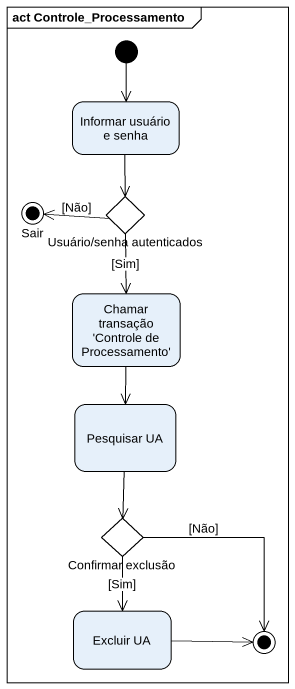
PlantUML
@startuml
mainframe act Controle_Processamento
hide empty description
state "Informar usuário e senha" as Informar_usuário_e_senha
state Sair <<end>>
state "Usuário/senha autenticados" as Usuário_senha_autenticados <<choice>>
state "Chamar transação 'Controle de Processamento'" as Chamar_transação_Controle
state "Pesquisar UA" as Pesquisar_UA
state "Confirmar exclusão" as Confirmar_exclusão <<choice>>
state "Excluir UA" as Excluir_UA
state final1 <<end>>
[*] --> Informar_usuário_e_senha
Informar_usuário_e_senha --> Usuário_senha_autenticados
Usuário_senha_autenticados -left-> Sair : [Não]
Usuário_senha_autenticados --> Chamar_transação_Controle : [Sim]
Chamar_transação_Controle --> Pesquisar_UA
Pesquisar_UA --> Confirmar_exclusão
Confirmar_exclusão --> Excluir_UA : [Sim]
Confirmar_exclusão --> final1 : [Não]
Excluir_UA -right-> final1
@enduml
